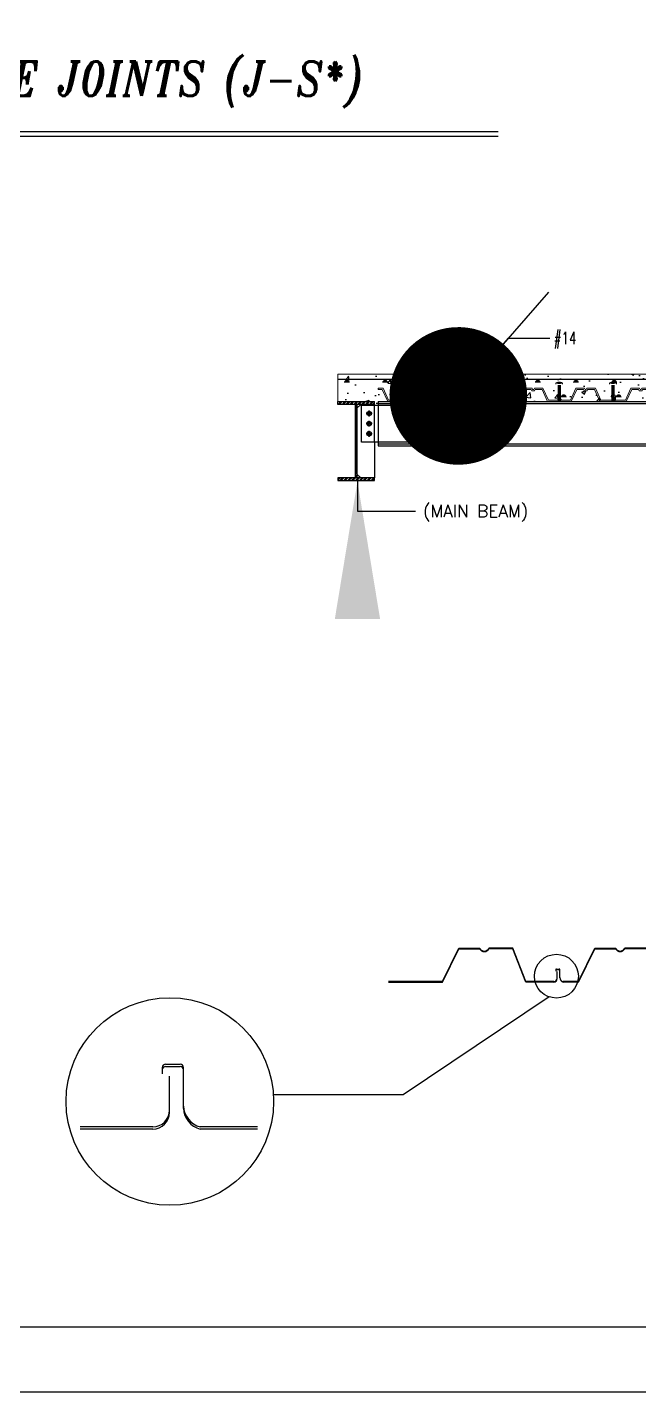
# Model space of a CAD drawing. Header units: inches. Extents: x 460503 to 460688, y 47570 to 48852.
# Drawn here: x 460531.02 to 460544.34, y 47651.02 to 47680.76 of the extents above; entities that cross this region are included whole.
import ezdxf
from ezdxf.enums import TextEntityAlignment as Align

# ---------------------------------------------------------------- set-up
doc = ezdxf.new("R2010")
doc.units = ezdxf.units.IN
doc.header["$MEASUREMENT"] = 0
doc.linetypes.add('HIDDEN', pattern=[0.375, 0.25, -0.125])
for name, color, linetype in [('1', 1, 'Continuous'), ('4', 4, 'Continuous'), ('4C', 4, 'Continuous'), ('5', 7, 'Continuous'), ('7', 7, 'Continuous'), ('8', 1, 'HIDDEN'), ('9', 9, 'Continuous'), ('DIM', 8, 'Continuous'), ('g', 3, 'Continuous'), ('lateral brace', 5, 'Continuous'), ('Layer4', 118, 'Continuous')]:
    doc.layers.add(name, color=color, linetype=linetype)
for name, color, linetype, lineweight in [('17', 60, 'Continuous', 18), ('19', 132, 'Continuous', 25), ('23', 252, 'Continuous', 18), ('27', 122, 'Continuous', 25), ('29', 151, 'Continuous', 25), ('30', 86, 'Continuous', 18), ('31', 253, 'Continuous', 13)]:
    doc.layers.add(name, color=color, linetype=linetype, lineweight=lineweight)
doc.styles.add('ITALICT', font='italict')
doc.styles.add('ROMANS', font='ROMANS', dxfattribs={"width": 0.8})
doc.styles.add('ROMANST', font='romanst.shx')
doc.dimstyles.new('LEADER', dxfattribs={"dimtxt": 2, "dimasz": 1, "dimexe": 2, "dimexo": 2, "dimgap": 1, "dimtad": 1, "dimdec": 0, "dimzin": 0, "dimdsep": 46, "dimtxsty": 'ROMANS', "dimblk": 'DOT', "dimcen": 0.09, "dimclrd": 86, "dimclre": 86, "dimclrt": 60, "dimadec": 0, "dimazin": 0, "dimtfac": 1, "dimtdec": 0, "dimtofl": 0, "dimtmove": 0, "dimatfit": 3, "dimldrblk": 'DOT', "dimfxl": 7, "dimfxlon": 1, "dimtolj": 1, "dimtzin": 0, "dimarcsym": 0})
doc.dimstyles.new('LEADER ARROW', dxfattribs={"dimtxt": 2, "dimasz": 3, "dimexe": 2, "dimexo": 2, "dimgap": 1, "dimtad": 1, "dimdec": 0, "dimzin": 0, "dimdsep": 46, "dimtxsty": 'ROMANS', "dimcen": 0.09, "dimclrd": 86, "dimclre": 86, "dimclrt": 60, "dimadec": 0, "dimazin": 0, "dimtfac": 1, "dimtdec": 0, "dimtofl": 0, "dimtmove": 0, "dimatfit": 3, "dimfxl": 7, "dimfxlon": 1, "dimtolj": 1, "dimtzin": 0, "dimarcsym": 0})

# ---------------------------------------------------------------- blocks, each defined once
blk = doc.blocks.new('DEK')
at = {"layer": '17'}
for p, q in [((-5.896, 0), (-5.896, 0.02)), ((-5.896, 0), (-5.848, 0)), ((-5.848, 0.02), (-5.848, 0)), ((-5.838, 0.078), (-5.807, 0.078)), ((-5.838, 0.031), (-5.807, 0.031)), ((-5.792, 0.078), (-5.807, 0.078)), ((-5.792, 0.031), (-5.807, 0.031)), ((-5.781, -0.103), (-5.781, 0.02)), ((-5.734, -0.103), (-5.734, 0.02)), ((-5.182, 0.316), (-5.378, -0.122)), ((-5.151, 0.269), (-5.347, -0.169)), ((-4.868, 0.316), (-5.182, 0.316)), ((-4.899, 0.269), (-5.151, 0.269)), ((-4.879, 0.224), (-4.899, 0.269)), ((-4.879, 0.224), (-4.775, 0.224)), ((-4.848, 0.271), (-4.868, 0.316)), ((-4.806, 0.271), (-4.848, 0.271)), ((-4.786, 0.316), (-4.806, 0.271)), ((-4.472, 0.316), (-4.786, 0.316)), ((-4.755, 0.269), (-4.775, 0.224)), ((-4.502, 0.269), (-4.755, 0.269)), ((-4.306, -0.169), (-4.502, 0.269)), ((-4.276, -0.122), (-4.472, 0.316)), ((-3.473, -0.122), (-3.277, 0.316)), ((-3.443, -0.169), (-3.247, 0.269)), ((-3.277, 0.316), (-2.963, 0.316)), ((-3.247, 0.269), (-2.994, 0.269)), ((-2.994, 0.269), (-2.974, 0.224)), ((-2.87, 0.224), (-2.974, 0.224)), ((-2.963, 0.316), (-2.943, 0.271)), ((-2.943, 0.271), (-2.901, 0.271)), ((-2.901, 0.271), (-2.881, 0.316)), ((-2.567, 0.316), (-2.881, 0.316)), ((-2.87, 0.224), (-2.85, 0.269)), ((-2.598, 0.269), (-2.85, 0.269)), ((-2.402, -0.169), (-2.598, 0.269)), ((-2.371, -0.122), (-2.567, 0.316)), ((-1.569, -0.122), (-1.373, 0.316)), ((-1.538, -0.169), (-1.342, 0.269)), ((-1.373, 0.316), (-1.059, 0.316)), ((-1.342, 0.269), (-1.09, 0.269)), ((-1.09, 0.269), (-1.07, 0.224)), ((-0.966, 0.224), (-1.07, 0.224)), ((-1.059, 0.316), (-1.039, 0.271)), ((-1.039, 0.271), (-0.997, 0.271)), ((-0.977, 0.316), (-0.997, 0.271)), ((-0.663, 0.316), (-0.977, 0.316)), ((-0.946, 0.269), (-0.966, 0.224)), ((-0.693, 0.269), (-0.946, 0.269)), ((-0.497, -0.169), (-0.693, 0.269)), ((-0.467, -0.122), (-0.663, 0.316)), ((-0.024, 0), (0.024, 0)), ((-5.378, -0.122), (-5.728, -0.122)), ((-5.347, -0.169), (-5.728, -0.169)), ((-3.915, -0.169), (-4.306, -0.169)), ((-3.946, -0.122), (-4.276, -0.122)), ((-3.927, -0.077), (-3.946, -0.122)), ((-3.927, -0.077), (-3.822, -0.077)), ((-3.896, -0.124), (-3.915, -0.169)), ((-3.896, -0.124), (-3.853, -0.124)), ((-3.853, -0.124), (-3.834, -0.169)), ((-3.834, -0.169), (-3.443, -0.169)), ((-3.822, -0.077), (-3.803, -0.122)), ((-3.803, -0.122), (-3.473, -0.122)), ((-2.011, -0.169), (-2.402, -0.169)), ((-2.042, -0.122), (-2.371, -0.122)), ((-2.022, -0.077), (-2.042, -0.122)), ((-2.022, -0.077), (-1.918, -0.077)), ((-1.991, -0.124), (-2.011, -0.169)), ((-1.991, -0.124), (-1.949, -0.124)), ((-1.949, -0.124), (-1.929, -0.169)), ((-1.929, -0.169), (-1.538, -0.169)), ((-1.918, -0.077), (-1.898, -0.122)), ((-1.898, -0.122), (-1.569, -0.122)), ((-0.137, -0.169), (-0.497, -0.169)), ((-0.137, -0.122), (-0.467, -0.122))]:
    blk.add_line(p, q, dxfattribs=at)
for points in [[(-0.137, -0.122), (-0.03, -0.122, 0.414214), (-0.024, -0.116), (-0.024, 0)], [(-0.137, -0.169), (-0.03, -0.169, 0.414214), (0.024, -0.116), (0.024, 0)]]:
    blk.add_lwpolyline(points, format="xyb", dxfattribs=at)
for centre, radius, start, end in [((-5.838, 0.02), 0.058, 90, 180), ((-5.838, 0.02), 0.0107, 90, 180), ((-5.792, 0.02), 0.058, 0, 90), ((-5.792, 0.02), 0.0107, 0, 90), ((-5.708, -0.099), 0.073, 182.9927, 254.4038), ((-5.726, -0.111), 0.0114, 135.3658, 258.9936)]:
    blk.add_arc(centre, radius, start, end, dxfattribs=at)
blk = doc.blocks.new('_Dot')
at = {"layer": 'DIM', "color": 0, "lineweight": -2}
blk.add_line((-0.5, 0), (-1, 0), dxfattribs=at)
at = {"layer": 'DIM', "color": 0, "const_width": 0.5}
blk.add_lwpolyline([(-0.25, 0, 1), (0.25, 0, 1)], format="xyb", close=True, dxfattribs=at)

msp = doc.modelspace()

# ---------------------------------------------------------------- hatches: boundary and pattern name
at = {"layer": '23'}
h = msp.add_hatch(color=5, dxfattribs=at)
h.set_gradient(color1=(0, 0, 255), color2=(112, 112, 255), one_color=1, tint=0.72)
edge = h.paths.add_edge_path()
edge.add_ellipse((460539.12673682, 47673.00871424), major_axis=(0.07459719, 0), ratio=0.3292704758, start_angle=180, end_angle=360)
edge.add_ellipse((460539.12673682, 47673.00871424), major_axis=(0.07459719, 0), ratio=0.3292704758, start_angle=0, end_angle=180)
h = msp.add_hatch(color=5, dxfattribs=at)
h.set_gradient(color1=(0, 0, 255), color2=(204, 204, 255), one_color=1, tint=0.9)
edge = h.paths.add_edge_path()
edge.add_ellipse((460539.12673682, 47672.98120399), major_axis=(0.07459719, 0), ratio=0.3292704758, start_angle=240.792311933, end_angle=300.798689274, ccw=False)
edge.add_line((460539.09033512, 47672.95976432), (460539.09033512, 47672.61098858))
edge.add_ellipse((460539.12763372, 47672.61051197), major_axis=(0.0372986, 0), ratio=0.3292704758, start_angle=0, end_angle=180, ccw=False)
edge.add_line((460539.16493232, 47672.61098858), (460539.16493232, 47672.96010537))
edge = h.paths.add_edge_path()
edge.add_ellipse((460539.12763372, 47672.61051197), major_axis=(0.0372986, 0), ratio=0.3292704758, start_angle=0, end_angle=180)
edge.add_ellipse((460539.12763372, 47672.61051197), major_axis=(0.0372986, 0), ratio=0.3292704758, start_angle=180, end_angle=360)
h = msp.add_hatch(color=5, dxfattribs=at)
h.set_gradient(color1=(0, 0, 255), color2=(112, 112, 255), one_color=1, tint=0.72)
edge = h.paths.add_edge_path()
edge.add_ellipse((460540.27904926, 47673.00871424), major_axis=(-0.07459719, 0), ratio=0.3292704758, start_angle=0, end_angle=180, ccw=False)
edge.add_ellipse((460540.27904926, 47673.00871424), major_axis=(-0.07459719, 0), ratio=0.3292704758, start_angle=180, end_angle=360, ccw=False)
h = msp.add_hatch(color=5, dxfattribs=at)
h.set_gradient(color1=(0, 0, 255), color2=(204, 204, 255), one_color=1, tint=0.9)
edge = h.paths.add_edge_path()
edge.add_ellipse((460540.27904926, 47672.98120399), major_axis=(-0.07459719, 0), ratio=0.3292704758, start_angle=59.201310726, end_angle=119.207688067)
edge.add_line((460540.31545096, 47672.95976432), (460540.31545096, 47672.61098858))
edge.add_ellipse((460540.27815236, 47672.61051197), major_axis=(-0.0372986, 0), ratio=0.3292704758, start_angle=180, end_angle=360)
edge.add_line((460540.24085376, 47672.61098858), (460540.24085376, 47672.96010537))
edge = h.paths.add_edge_path()
edge.add_ellipse((460540.27815236, 47672.61051197), major_axis=(-0.0372986, 0), ratio=0.3292704758, start_angle=180, end_angle=360, ccw=False)
edge.add_ellipse((460540.27815236, 47672.61051197), major_axis=(-0.0372986, 0), ratio=0.3292704758, start_angle=0, end_angle=180, ccw=False)
h = msp.add_hatch(color=5, dxfattribs=at)
h.set_gradient(color1=(0, 0, 255), color2=(112, 112, 255), one_color=1, tint=0.72)
edge = h.paths.add_edge_path()
edge.add_ellipse((460541.46690059, 47673.00871424), major_axis=(0.07459719, 0), ratio=0.3292704758, start_angle=180, end_angle=360)
edge.add_ellipse((460541.46690059, 47673.00871424), major_axis=(0.07459719, 0), ratio=0.3292704758, start_angle=0, end_angle=180)
h = msp.add_hatch(color=5, dxfattribs=at)
h.set_gradient(color1=(0, 0, 255), color2=(204, 204, 255), one_color=1, tint=0.9)
edge = h.paths.add_edge_path()
edge.add_ellipse((460541.46690059, 47672.98120399), major_axis=(0.07459719, 0), ratio=0.3292704758, start_angle=240.792311933, end_angle=300.798689274, ccw=False)
edge.add_line((460541.43049889, 47672.95976432), (460541.43049889, 47672.61098858))
edge.add_ellipse((460541.46779749, 47672.61051197), major_axis=(0.0372986, 0), ratio=0.3292704758, start_angle=0, end_angle=180, ccw=False)
edge.add_line((460541.50509608, 47672.61098858), (460541.50509608, 47672.96010537))
edge = h.paths.add_edge_path()
edge.add_ellipse((460541.46779749, 47672.61051197), major_axis=(0.0372986, 0), ratio=0.3292704758, start_angle=0, end_angle=180)
edge.add_ellipse((460541.46779749, 47672.61051197), major_axis=(0.0372986, 0), ratio=0.3292704758, start_angle=180, end_angle=360)
h = msp.add_hatch(color=5, dxfattribs=at)
h.set_gradient(color1=(0, 0, 255), color2=(112, 112, 255), one_color=1, tint=0.72)
edge = h.paths.add_edge_path()
edge.add_ellipse((460542.60961028, 47673.00871424), major_axis=(0.07459719, 0), ratio=0.3292704758, start_angle=180, end_angle=360)
edge.add_ellipse((460542.60961028, 47673.00871424), major_axis=(0.07459719, 0), ratio=0.3292704758, start_angle=0, end_angle=180)
h = msp.add_hatch(color=5, dxfattribs=at)
h.set_gradient(color1=(0, 0, 255), color2=(204, 204, 255), one_color=1, tint=0.9)
edge = h.paths.add_edge_path()
edge.add_ellipse((460542.60961028, 47672.98120399), major_axis=(0.07459719, 0), ratio=0.3292704758, start_angle=240.792311933, end_angle=300.798689274, ccw=False)
edge.add_line((460542.57320858, 47672.95976432), (460542.57320858, 47672.61098858))
edge.add_ellipse((460542.61050717, 47672.61051197), major_axis=(0.0372986, 0), ratio=0.3292704758, start_angle=0, end_angle=180, ccw=False)
edge.add_line((460542.64780577, 47672.61098858), (460542.64780577, 47672.96010537))
edge = h.paths.add_edge_path()
edge.add_ellipse((460542.61050717, 47672.61051197), major_axis=(0.0372986, 0), ratio=0.3292704758, start_angle=0, end_angle=180)
edge.add_ellipse((460542.61050717, 47672.61051197), major_axis=(0.0372986, 0), ratio=0.3292704758, start_angle=180, end_angle=360)
h = msp.add_hatch(color=5, dxfattribs=at)
h.set_gradient(color1=(0, 0, 255), color2=(112, 112, 255), one_color=1, tint=0.72)
edge = h.paths.add_edge_path()
edge.add_ellipse((460543.78109306, 47673.00871424), major_axis=(0.07459719, 0), ratio=0.3292704758, start_angle=180, end_angle=360)
edge.add_ellipse((460543.78109306, 47673.00871424), major_axis=(0.07459719, 0), ratio=0.3292704758, start_angle=0, end_angle=180)
h = msp.add_hatch(color=5, dxfattribs=at)
h.set_gradient(color1=(0, 0, 255), color2=(204, 204, 255), one_color=1, tint=0.9)
edge = h.paths.add_edge_path()
edge.add_ellipse((460543.78109306, 47672.98120399), major_axis=(0.07459719, 0), ratio=0.3292704758, start_angle=240.792311933, end_angle=300.798689274, ccw=False)
edge.add_line((460543.74469136, 47672.95976432), (460543.74469136, 47672.61098858))
edge.add_ellipse((460543.78198996, 47672.61051197), major_axis=(0.0372986, 0), ratio=0.3292704758, start_angle=0, end_angle=180, ccw=False)
edge.add_line((460543.81928855, 47672.61098858), (460543.81928855, 47672.96010537))
edge = h.paths.add_edge_path()
edge.add_ellipse((460543.78198996, 47672.61051197), major_axis=(0.0372986, 0), ratio=0.3292704758, start_angle=0, end_angle=180)
edge.add_ellipse((460543.78198996, 47672.61051197), major_axis=(0.0372986, 0), ratio=0.3292704758, start_angle=180, end_angle=360)
at = {"layer": '8'}
h = msp.add_hatch(dxfattribs=at)
h.set_pattern_fill('AR-CONC', color=256, scale=0.005, style=0)
h.set_pattern_definition([(50, (459777.932, 47775.29075), (0.91092334, -0.0796954), [0.09525, -1.04775]), (355, (459777.932, 47775.29075), (-0.1762171, 0.9552842), [0.0762, -0.8382029]), (100.45144, (459778.0079, 47775.2841), (0.7347062, 0.8755888), [0.08095, -0.8904512]), (46.1842, (459777.932, 47775.5448), (1.3553952, -0.2102116), [0.142875, -1.571625]), (96.63556, (459778.045, 47775.5272), (1.1870207, 1.2371306), [0.121425, -1.335678]), (351.18415, (459777.932, 47775.5448), (1.1870207, 1.2371306), [0.1142998, -1.2572987]), (21, (459778.059, 47775.48125), (0.75807196, -0.511326), [0.09525, -1.04775]), (326, (459778.059, 47775.48125), (0.3090101, 0.9209398), [0.0762, -0.8382]), (71.45144, (459778.1222, 47775.4386), (1.0670821, 0.4096138), [0.08095, -0.8904497]), (37.5, (459777.93203, 47775.29075), (0.01544302, 0.4227752), [0, -0.82804, 0, -0.8509, 0, -0.841375]), (7.5, (459777.93203, 47775.29075), (0.3340983, 0.50090287), [0, -0.48514, 0, -0.80899, 0, -0.320675]), (327.5, (459777.64882, 47775.29075), (0.67795298, -0.02864372), [0, -0.3175, 0, -0.9906, 0, -1.31445]), (317.5, (459777.5218, 47775.29075), (0.7406459, 0.12713246), [0, -0.41275, 0, -0.65786, 0, -0.93345])])
h.paths.add_polyline_path([(460551.56856013, 47673.19924433), (460537.78785613, 47673.19924433), (460537.78785613, 47672.59924433), (460538.58785613, 47672.59924433), (460538.58785613, 47672.51924433), (460538.66785613, 47672.51924433), (460538.66785613, 47672.59924433), (460538.87246324, 47672.59924433), (460538.75485085, 47672.86204123), (460538.66785613, 47672.86204123), (460538.66785613, 47672.8904517), (460538.77326192, 47672.8904517), (460538.8908743, 47672.62765481), (460539.08844329, 47672.62765481), (460539.1002608, 47672.6546426), (460539.16281356, 47672.6546426), (460539.17463108, 47672.62765481), (460539.37220209, 47672.62765481), (460539.48981448, 47672.8904517), (460539.67837309, 47672.8904517), (460539.6901906, 47672.86346391), (460539.71559548, 47672.86346391), (460539.72741299, 47672.8904517), (460539.9159716, 47672.8904517), (460540.03358399, 47672.62765481), (460540.23115297, 47672.62765481), (460540.29578018, 47672.62765481, 0.4142135624), (460540.29933148, 47672.63120612), (460540.29933148, 47672.70069388), (460540.32774196, 47672.70069388), (460540.32774196, 47672.63120612, -0.4142135624), (460540.29578018, 47672.59924433), (460550.83187398, 47672.59924433, -0.4802119149), (460550.77636232, 47672.63914165), (460550.77636232, 47672.71289099, 0.4627112138), (460550.74873231, 47672.71289099, 2.4142135624), (460550.74233996, 47672.70649863), (460550.7359476, 47672.70543245), (460550.7359476, 47672.70069388), (460550.70753712, 47672.70069388), (460550.70753712, 47672.71289099, -0.4142135624), (460550.74233996, 47672.74769382), (460550.76094069, 47672.74769382), (460550.76996996, 47672.74769382, -0.4142135624), (460550.80477279, 47672.71289099), (460550.80477279, 47672.62765481), (460551.01827653, 47672.62765481), (460551.13588891, 47672.8904517), (460551.32444753, 47672.8904517), (460551.33626504, 47672.86346391), (460551.36166991, 47672.86346391), (460551.37348743, 47672.8904517), (460551.56856013, 47672.8904517)])
h.paths.add_polyline_path([(460545.73900882, 47672.8904517), (460545.85662121, 47672.62765481), (460546.05419019, 47672.62765481), (460546.0660077, 47672.6546426), (460546.12856047, 47672.6546426), (460546.14037798, 47672.62765481), (460546.337949, 47672.62765481), (460546.45556138, 47672.8904517), (460546.64412, 47672.8904517), (460546.65593751, 47672.86346391), (460546.68134238, 47672.86346391), (460546.6931599, 47672.8904517), (460546.88171851, 47672.8904517), (460546.99933089, 47672.62765481), (460547.19689988, 47672.62765481), (460547.26152708, 47672.62765481, 0.4142135624), (460547.26507839, 47672.63120612), (460547.26507839, 47672.70069388), (460547.22466367, 47672.70069388), (460547.22466367, 47672.71289099, -0.4142135624), (460547.2594665, 47672.74769382), (460547.27806724, 47672.74769382), (460547.28709651, 47672.74769382, -0.4142135624), (460547.32189934, 47672.71289099), (460547.32189934, 47672.62765481), (460547.53540308, 47672.62765481), (460547.65301546, 47672.8904517), (460547.84157407, 47672.8904517), (460547.85339159, 47672.86346391), (460547.87879646, 47672.86346391), (460547.89061397, 47672.8904517), (460548.07917259, 47672.8904517), (460548.19678497, 47672.62765481), (460548.39435396, 47672.62765481), (460548.40617147, 47672.6546426), (460548.46872423, 47672.6546426), (460548.48054175, 47672.62765481), (460548.67811276, 47672.62765481), (460548.79572515, 47672.8904517), (460548.98428376, 47672.8904517), (460548.99610128, 47672.86346391), (460549.02150615, 47672.86346391), (460549.03332366, 47672.8904517), (460549.22188227, 47672.8904517), (460549.33949466, 47672.62765481), (460549.53706364, 47672.62765481), (460549.54888116, 47672.6546426), (460549.61143392, 47672.6546426), (460549.62325143, 47672.62765481), (460549.82082245, 47672.62765481), (460549.93843484, 47672.8904517), (460550.12699345, 47672.8904517), (460550.13881096, 47672.86346391), (460550.16421583, 47672.86346391), (460550.17603335, 47672.8904517), (460550.36459196, 47672.8904517), (460550.48220434, 47672.62765481), (460550.67977333, 47672.62765481), (460550.74795184, 47672.62765481), (460550.74795184, 47672.63120612, -0.4142135624), (460550.74440053, 47672.62765481), (460550.67977333, 47672.62765481), (460550.48220434, 47672.62765481), (460550.36459196, 47672.8904517), (460550.17603335, 47672.8904517), (460550.16421583, 47672.86346391), (460550.13881096, 47672.86346391), (460550.12699345, 47672.8904517), (460549.93843484, 47672.8904517), (460549.82082245, 47672.62765481), (460549.62325143, 47672.62765481), (460549.61143392, 47672.6546426), (460549.54888116, 47672.6546426), (460549.53706364, 47672.62765481), (460549.33949466, 47672.62765481), (460549.22188227, 47672.8904517), (460549.03332366, 47672.8904517), (460549.02150615, 47672.86346391), (460548.99610128, 47672.86346391), (460548.98428376, 47672.8904517), (460548.79572515, 47672.8904517), (460548.67811276, 47672.62765481), (460548.48054175, 47672.62765481), (460548.46872423, 47672.6546426), (460548.40617147, 47672.6546426), (460548.39435396, 47672.62765481), (460548.19678497, 47672.62765481), (460548.07917259, 47672.8904517), (460547.89061397, 47672.8904517), (460547.87879646, 47672.86346391), (460547.85339159, 47672.86346391), (460547.84157407, 47672.8904517), (460547.65301546, 47672.8904517), (460547.53540308, 47672.62765481), (460547.32189934, 47672.62765481), (460547.32189934, 47672.71289099, 0.4142135624), (460547.28709651, 47672.74769382), (460547.2594665, 47672.74769382, 0.5234300071), (460547.22687099, 47672.70069388), (460547.25307415, 47672.70069388), (460547.25307415, 47672.71928335), (460547.27806724, 47672.71928335), (460547.29348887, 47672.71928335), (460547.29348887, 47672.70069388), (460547.26507839, 47672.70069388), (460547.26507839, 47672.62765481), (460547.19689988, 47672.62765481), (460546.99933089, 47672.62765481), (460546.88171851, 47672.8904517), (460546.6931599, 47672.8904517), (460546.68134238, 47672.86346391), (460546.65593751, 47672.86346391), (460546.64412, 47672.8904517), (460546.45556138, 47672.8904517), (460546.337949, 47672.62765481), (460546.14037798, 47672.62765481), (460546.12856047, 47672.6546426), (460546.0660077, 47672.6546426), (460546.05419019, 47672.62765481), (460545.85662121, 47672.62765481), (460545.73900882, 47672.8904517), (460545.55045021, 47672.8904517), (460545.53863269, 47672.86346391), (460545.51322782, 47672.86346391), (460545.50141031, 47672.8904517), (460545.3128517, 47672.8904517), (460545.19523931, 47672.62765481), (460544.9976683, 47672.62765481), (460544.98585078, 47672.6546426), (460544.92329802, 47672.6546426), (460544.9114805, 47672.62765481), (460544.71391152, 47672.62765481), (460544.59629913, 47672.8904517), (460544.40774052, 47672.8904517), (460544.39592301, 47672.86346391), (460544.37051814, 47672.86346391), (460544.35870062, 47672.8904517), (460544.17014201, 47672.8904517), (460544.05252962, 47672.62765481), (460543.83902589, 47672.62765481), (460543.83902589, 47672.71289099, 0.4142135624), (460543.80422306, 47672.74769382), (460543.77659305, 47672.74769382, 0.5234300071), (460543.74399753, 47672.70069388), (460543.77020069, 47672.70069388), (460543.77020069, 47672.71928335), (460543.79519378, 47672.71928335), (460543.81061541, 47672.71928335), (460543.81061541, 47672.70069388), (460543.78220494, 47672.70069388), (460543.78220494, 47672.62765481), (460543.71402642, 47672.62765481), (460543.51645744, 47672.62765481), (460543.39884505, 47672.8904517), (460543.21028644, 47672.8904517), (460543.19846893, 47672.86346391), (460543.17306406, 47672.86346391), (460543.16124654, 47672.8904517), (460542.97268793, 47672.8904517), (460542.85507555, 47672.62765481), (460542.65750453, 47672.62765481), (460542.64568702, 47672.6546426), (460542.58313425, 47672.6546426), (460542.57131674, 47672.62765481), (460542.37374775, 47672.62765481), (460542.25613537, 47672.8904517), (460542.06757676, 47672.8904517), (460542.05575924, 47672.86346391), (460542.03035437, 47672.86346391), (460542.01853686, 47672.8904517), (460541.82997824, 47672.8904517), (460541.71236586, 47672.62765481), (460541.51479484, 47672.62765481), (460541.50297733, 47672.6546426), (460541.44042457, 47672.6546426), (460541.42860705, 47672.62765481), (460541.23103807, 47672.62765481), (460541.11342568, 47672.8904517), (460540.92486707, 47672.8904517), (460540.91304955, 47672.86346391), (460540.88764468, 47672.86346391), (460540.87582717, 47672.8904517), (460540.68726856, 47672.8904517), (460540.56965617, 47672.62765481), (460540.35615243, 47672.62765481), (460540.35615243, 47672.71289099, 0.4142135624), (460540.3213496, 47672.74769382), (460540.2937196, 47672.74769382, 0.5234300071), (460540.26112408, 47672.70069388), (460540.28732724, 47672.70069388), (460540.28732724, 47672.71928335), (460540.2937196, 47672.71928335, 1), (460540.2937196, 47672.70649863), (460540.28732724, 47672.70543245), (460540.28732724, 47672.70069388), (460540.25891676, 47672.70069388), (460540.25891676, 47672.71289099, -0.4142135624), (460540.2937196, 47672.74769382), (460540.31232033, 47672.74769382), (460540.3213496, 47672.74769382, -0.4142135624), (460540.35615243, 47672.71289099), (460540.35615243, 47672.62765481), (460540.56965617, 47672.62765481), (460540.68726856, 47672.8904517), (460540.87582717, 47672.8904517), (460540.88764468, 47672.86346391), (460540.91304955, 47672.86346391), (460540.92486707, 47672.8904517), (460541.11342568, 47672.8904517), (460541.23103807, 47672.62765481), (460541.42860705, 47672.62765481), (460541.44042457, 47672.6546426), (460541.50297733, 47672.6546426), (460541.51479484, 47672.62765481), (460541.71236586, 47672.62765481), (460541.82997824, 47672.8904517), (460542.01853686, 47672.8904517), (460542.03035437, 47672.86346391), (460542.05575924, 47672.86346391), (460542.06757676, 47672.8904517), (460542.25613537, 47672.8904517), (460542.37374775, 47672.62765481), (460542.57131674, 47672.62765481), (460542.58313425, 47672.6546426), (460542.64568702, 47672.6546426), (460542.65750453, 47672.62765481), (460542.85507555, 47672.62765481), (460542.97268793, 47672.8904517), (460543.16124654, 47672.8904517), (460543.17306406, 47672.86346391), (460543.19846893, 47672.86346391), (460543.21028644, 47672.8904517), (460543.39884505, 47672.8904517), (460543.51645744, 47672.62765481), (460543.71402642, 47672.62765481), (460543.77865363, 47672.62765481, 0.4142135624), (460543.78220494, 47672.63120612), (460543.78220494, 47672.70069388), (460543.74179022, 47672.70069388), (460543.74179022, 47672.71289099, -0.4142135624), (460543.77659305, 47672.74769382), (460543.79519378, 47672.74769382), (460543.80422306, 47672.74769382, -0.4142135624), (460543.83902589, 47672.71289099), (460543.83902589, 47672.62765481), (460544.05252962, 47672.62765481), (460544.17014201, 47672.8904517), (460544.35870062, 47672.8904517), (460544.37051814, 47672.86346391), (460544.39592301, 47672.86346391), (460544.40774052, 47672.8904517), (460544.59629913, 47672.8904517), (460544.71391152, 47672.62765481), (460544.9114805, 47672.62765481), (460544.92329802, 47672.6546426), (460544.98585078, 47672.6546426), (460544.9976683, 47672.62765481), (460545.19523931, 47672.62765481), (460545.3128517, 47672.8904517), (460545.50141031, 47672.8904517), (460545.51322782, 47672.86346391), (460545.53863269, 47672.86346391), (460545.55045021, 47672.8904517)], flags=16)
at = {"layer": '8', "linetype": 'Continuous', "ltscale": 0.8}
h = msp.add_hatch(dxfattribs=at)
h.set_pattern_fill('ANSI32', color=256, scale=0.16, style=0)
h.set_pattern_definition([(45, (458672.65267, 47890.195304), (-0.0424264069, 0.0424264069), []), (45, (458672.68095, 47890.195304), (-0.0424264069, 0.0424264069), [])])
h.paths.add_polyline_path([(460538.58785613, 47672.59924433), (460537.78785613, 47672.59924433), (460537.78785613, 47672.53924433), (460538.58785613, 47672.53924433)])
h.paths.add_polyline_path([(460538.20385613, 47672.53924433), (460538.17185613, 47672.53924433), (460538.17185613, 47670.93924433), (460538.20385613, 47670.93924433)])
h.paths.add_polyline_path([(460538.58785613, 47670.93924433), (460537.78785613, 47670.93924433), (460537.78785613, 47670.87924433), (460538.58785613, 47670.87924433)])

# ---------------------------------------------------------------- linework, layer by layer
at = {"color": 6}
msp.add_line((460523.54995708, 47678.48628183), (460541.27636801, 47678.48628183), dxfattribs=at)
at = {"color": 2}
for p, q in [((460523.54995708, 47678.38628183), (460541.27636801, 47678.38628183)), ((460540.06907027, 47659.960881), (460540.42204925, 47660.68768777)), ((460540.06907027, 47659.95106338), (460540.42204925, 47660.67787015)), ((460540.42204925, 47660.68768777), (460540.87948807, 47660.68768777)), ((460540.42204925, 47660.67787015), (460540.87948807, 47660.67787015)), ((460541.60016373, 47660.68768777), (460541.07553153, 47660.68768777)), ((460541.60016373, 47660.67787015), (460541.07553153, 47660.67787015)), ((460541.88594933, 47659.960881), (460541.60016373, 47660.68768777)), ((460541.88594933, 47659.95106338), (460541.60016373, 47660.67787015)), ((460543.03070943, 47659.960881), (460543.38368841, 47660.68768777)), ((460543.03070943, 47659.95106338), (460543.38368841, 47660.67787015)), ((460543.38368841, 47660.68768777), (460543.84112723, 47660.68768777)), ((460543.38368841, 47660.67787015), (460543.84112723, 47660.67787015)), ((460544.56180289, 47660.68768777), (460544.03717069, 47660.68768777)), ((460544.56180289, 47660.67787015), (460544.03717069, 47660.67787015)), ((460542.53286404, 47660.21926021), (460542.53286404, 47660.19151684)), ((460542.54740401, 47660.23380018), (460542.61025084, 47660.23380018)), ((460542.54740401, 47660.22398255), (460542.61025084, 47660.22398255)), ((460542.56415782, 47660.02376321), (460542.56415782, 47660.18181912)), ((460542.6247908, 47660.04169336), (460542.6247908, 47660.21926021)), ((460540.06907027, 47659.960881), (460538.8909558, 47659.960881)), ((460538.8909558, 47659.95106338), (460540.06907027, 47659.95106338)), ((460542.49145798, 47659.960881), (460541.88594933, 47659.960881)), ((460542.49145798, 47659.95106338), (460541.88594933, 47659.95106338)), ((460543.03070943, 47659.960881), (460542.69749064, 47659.96076109)), ((460543.03070943, 47659.95106338), (460542.69749064, 47659.95094347)), ((460533.96200505, 47658.08793546), (460533.96200505, 47657.94907817)), ((460534.03477849, 47658.1607089), (460534.34933079, 47658.1607089)), ((460534.03477849, 47658.11157109), (460534.34933079, 47658.11157109)), ((460534.42210423, 47657.19920236), (460534.42210423, 47658.08793546)), ((460534.11863235, 47657.10946081), (460534.11863235, 47657.90054048)), ((460533.75476516, 47656.79473142), (460532.17469304, 47656.79473142)), ((460536.03385759, 47656.79458033), (460534.78597141, 47656.79413131)), ((460533.75476516, 47656.74559362), (460532.17469304, 47656.74559362)), ((460536.03385759, 47656.74544253), (460534.78597141, 47656.74499351))]:
    msp.add_line(p, q, dxfattribs=at)
at = {"color": 5}
for p, q in [((460542.39326221, 47659.62745764), (460539.21041753, 47657.49511736)), ((460539.21041753, 47657.49511736), (460536.38338804, 47657.49511736))]:
    msp.add_line(p, q, dxfattribs=at)
for centre, radius in [((460542.54922083, 47660.07916506), 0.47787308), ((460534.12683378, 47657.34920201), 2.261267)]:
    msp.add_circle(centre, radius, dxfattribs=at)
at = {"color": 2}
for centre, radius, start, end in [((460540.9775098, 47660.73459242), 0.10866603, 205.571713562, 334.428286438), ((460540.9775098, 47660.7247748), 0.10866603, 205.571713562, 334.428286438), ((460543.93914896, 47660.73459242), 0.10866603, 205.571713562, 334.428286438), ((460543.93914896, 47660.7247748), 0.10866603, 205.571713562, 334.428286438), ((460542.49145798, 47660.03358083), 0.07269983, 270, 0), ((460542.49145798, 47660.02376321), 0.07269983, 270, 0), ((460542.54740401, 47660.21926021), 0.01453997, 90, 180), ((460542.54740401, 47660.20944259), 0.01453997, 90, 180), ((460542.61025084, 47660.21926021), 0.01453997, 0, 90), ((460542.61025084, 47660.20944259), 0.01453997, 0, 90), ((460542.72427375, 47660.05671198), 0.09961881, 182.99271215, 254.403796974), ((460542.72427375, 47660.04689436), 0.09961881, 182.99271215, 254.403796974), ((460534.03477849, 47658.08793546), 0.07277344, 90, 180), ((460534.03477849, 47658.03879766), 0.07277344, 90, 180), ((460534.34933079, 47658.08793546), 0.07277344, 0, 90), ((460534.34933079, 47658.03879766), 0.07277344, 0, 90), ((460533.75476516, 47657.15859861), 0.36386719, 270, 0), ((460533.75476516, 47657.10946081), 0.36386719, 270, 0), ((460534.92002256, 47657.27437145), 0.49859833, 182.99271215, 254.403796974), ((460534.92002256, 47657.22523364), 0.49859833, 182.99271215, 254.403796974)]:
    msp.add_arc(centre, radius, start, end, dxfattribs=at)
at = {"layer": '1'}
msp.add_lwpolyline([(460507.46120186, 47652.43995771), (460588.72955203, 47652.43995771), (460588.72955203, 47709.07295435), (460507.46120186, 47709.07295435)], close=True, dxfattribs=at)
at = {"layer": '23', "linetype": 'Continuous', "ltscale": 0.8}
for q in [(460551.56856013, 47673.19924433), (460537.78785613, 47672.59924433)]:
    msp.add_line((460537.78785613, 47673.19924433), q, dxfattribs=at)
at = {"layer": '23'}
for p, q in [((460539.05213963, 47673.00871424), (460539.05213963, 47672.98088709)), ((460539.20133402, 47672.98088709), (460539.20133402, 47673.00871424)), ((460540.20445206, 47672.98088709), (460540.20445206, 47673.00871424)), ((460540.35364645, 47673.00871424), (460540.35364645, 47672.98088709)), ((460541.39230339, 47673.00871424), (460541.39230339, 47672.98088709)), ((460541.54149778, 47672.98088709), (460541.54149778, 47673.00871424)), ((460542.53501308, 47673.00871424), (460542.53501308, 47672.98088709)), ((460542.68420747, 47672.98088709), (460542.68420747, 47673.00871424)), ((460543.70649586, 47673.00871424), (460543.70649586, 47672.98088709)), ((460543.85569025, 47672.98088709), (460543.85569025, 47673.00871424))]:
    msp.add_line(p, q, dxfattribs=at)
for points in [[(460538.51731067, 47672.36779693), (460538.46785613, 47672.39634952), (460538.41840158, 47672.36779693), (460538.41840158, 47672.31069174), (460538.46785613, 47672.28213914), (460538.51731067, 47672.31069174)], [(460538.51731067, 47672.14779693), (460538.46785613, 47672.17634952), (460538.41840158, 47672.14779693), (460538.41840158, 47672.09069174), (460538.46785613, 47672.06213914), (460538.51731067, 47672.09069174)], [(460538.51731067, 47671.87069174), (460538.46785613, 47671.84213914), (460538.41840158, 47671.87069174), (460538.41840158, 47671.92779693), (460538.46785613, 47671.95634952), (460538.51731067, 47671.92779693)]]:
    msp.add_lwpolyline(points, close=True, dxfattribs=at)
for centre in [(460538.46785613, 47672.33924433), (460538.46785613, 47672.11924433), (460538.46785613, 47671.89924433)]:
    msp.add_circle(centre, 0.04945455, dxfattribs=at)
at = {"layer": '29', "linetype": 'Continuous', "ltscale": 0.8}
msp.add_lwpolyline([(460538.58785613, 47671.71924433), (460538.58785613, 47670.93924433), (460538.28385613, 47670.93924433), (460538.20385613, 47671.01924433), (460538.20385613, 47672.45924433), (460538.28385613, 47672.53924433), (460538.58785613, 47672.53924433)], dxfattribs=at)
msp.add_lwpolyline([(460538.30385613, 47671.71924433), (460538.30385613, 47672.51924433), (460540.70385613, 47672.51924433), (460540.70385613, 47671.71924433)], close=True, dxfattribs=at)
at = {"layer": '29'}
for centre in [(460538.46785613, 47672.33924433), (460538.46785613, 47672.11924433), (460538.46785613, 47671.89924433)]:
    msp.add_circle(centre, 0.032, dxfattribs=at)
at = {"layer": '31'}
for p, q in [((460538.77326192, 47672.8904517), (460538.66785613, 47672.8904517)), ((460538.66785613, 47672.86204123), (460538.66785613, 47672.8904517)), ((460538.75485085, 47672.86204123), (460538.66785613, 47672.86204123)), ((460538.87246324, 47672.59924433), (460538.75485085, 47672.86204123)), ((460538.8908743, 47672.62765481), (460538.77326192, 47672.8904517)), ((460539.37220209, 47672.62765481), (460539.48981448, 47672.8904517)), ((460539.39061315, 47672.59924433), (460539.50822554, 47672.86204123)), ((460539.48981448, 47672.8904517), (460539.67837309, 47672.8904517)), ((460539.50822554, 47672.86204123), (460539.65979873, 47672.86204123)), ((460539.65979873, 47672.86204123), (460539.67161624, 47672.83505343)), ((460539.73416984, 47672.83505343), (460539.67161624, 47672.83505343)), ((460539.67837309, 47672.8904517), (460539.6901906, 47672.86346391)), ((460539.6901906, 47672.86346391), (460539.71559548, 47672.86346391)), ((460539.72741299, 47672.8904517), (460539.71559548, 47672.86346391)), ((460539.9159716, 47672.8904517), (460539.72741299, 47672.8904517)), ((460539.74598735, 47672.86204123), (460539.73416984, 47672.83505343)), ((460539.89756054, 47672.86204123), (460539.74598735, 47672.86204123)), ((460540.01517292, 47672.59924433), (460539.89756054, 47672.86204123)), ((460540.03358399, 47672.62765481), (460539.9159716, 47672.8904517)), ((460539.10701765, 47672.59924433), (460538.87246324, 47672.59924433)), ((460539.08844329, 47672.62765481), (460538.8908743, 47672.62765481)), ((460539.1002608, 47672.6546426), (460539.08844329, 47672.62765481)), ((460539.1002608, 47672.6546426), (460539.16281356, 47672.6546426)), ((460539.11883516, 47672.62623213), (460539.10701765, 47672.59924433)), ((460539.11883516, 47672.62623213), (460539.14424123, 47672.62623213)), ((460539.14424123, 47672.62623213), (460539.15605874, 47672.59924433)), ((460539.15605874, 47672.59924433), (460539.39061315, 47672.59924433)), ((460539.16281356, 47672.6546426), (460539.17463108, 47672.62765481)), ((460539.17463311, 47672.62765481), (460539.37220209, 47672.62765481)), ((460540.29578018, 47672.59924433), (460540.01517292, 47672.59924433)), ((460540.29578018, 47672.62765481), (460540.03358399, 47672.62765481)), ((460540.29933148, 47672.70069388), (460540.32774196, 47672.70069388))]:
    msp.add_line(p, q, dxfattribs=at)
for points in [[(460540.29578018, 47672.62765481, 0.4142135624), (460540.29933148, 47672.63120612), (460540.29933148, 47672.70069388)], [(460540.29578018, 47672.59924433, 0.4142135624), (460540.32774196, 47672.63120612), (460540.32774196, 47672.70069388)]]:
    msp.add_lwpolyline(points, format="xyb", dxfattribs=at)
at = {"layer": '4', "linetype": 'Continuous'}
msp.add_line((460551.56856013, 47673.08111281), (460537.78785613, 47673.08111281), dxfattribs=at)
at = {"layer": '4', "linetype": 'Continuous', "const_width": 0.0625}
for points in [[(460537.95286848, 47673.01283363, -1), (460538.01536848, 47673.01283363)], [(460538.78464864, 47673.01283363, -1), (460538.84714864, 47673.01283363)], [(460539.61642879, 47673.01283363, -1), (460539.67892879, 47673.01283363)], [(460540.44820894, 47673.01283363, -1), (460540.51070894, 47673.01283363)], [(460541.2799891, 47673.01283363, -1), (460541.3424891, 47673.01283363)], [(460542.11176925, 47673.01283363, -1), (460542.17426925, 47673.01283363)], [(460542.94354941, 47673.01283363, -1), (460543.00604941, 47673.01283363)], [(460543.77532956, 47673.01283363, -1), (460543.83782956, 47673.01283363)], [(460539.1930135, 47672.69543795, -1), (460539.2555135, 47672.69543795)], [(460540.39046757, 47672.69543795, -1), (460540.45296757, 47672.69543795)], [(460541.53317726, 47672.69543795, -1), (460541.59567726, 47672.69543795)], [(460542.67588695, 47672.69543795, -1), (460542.73838695, 47672.69543795)], [(460543.87334103, 47672.69543795, -1), (460543.93584103, 47672.69543795)]]:
    msp.add_lwpolyline(points, format="xyb", dxfattribs=at)
at = {"layer": '7', "ltscale": 20}
for p, q in [((460538.58785613, 47671.71924433), (460538.58785613, 47672.51924433)), ((460538.66785613, 47672.51924433), (460538.66785613, 47671.71924433))]:
    msp.add_line(p, q, dxfattribs=at)
at = {"layer": '9', "linetype": 'Continuous', "ltscale": 0.8}
for p, q in [((460538.58785613, 47672.51924433), (460538.58785613, 47672.59924433)), ((460538.66785613, 47672.59924433), (460551.56856013, 47672.59924433)), ((460538.66785613, 47672.59924433), (460538.66785613, 47672.51924433)), ((460538.66785613, 47672.55924433), (460551.56856013, 47672.55924433)), ((460538.66785613, 47671.71924433), (460538.66785613, 47671.63924433)), ((460538.66785613, 47671.67924433), (460551.56856013, 47671.67924433)), ((460538.66785613, 47671.63924433), (460551.56856013, 47671.63924433))]:
    msp.add_line(p, q, dxfattribs=at)
for points in [[(460538.58785613, 47672.53924433), (460537.78785613, 47672.53924433), (460537.78785613, 47672.59924433), (460538.58785613, 47672.59924433)], [(460538.17185613, 47670.93924433), (460538.17185613, 47672.53924433)], [(460538.20385613, 47672.53924433), (460538.20385613, 47670.93924433)]]:
    msp.add_lwpolyline(points, dxfattribs=at)
msp.add_lwpolyline([(460537.78785613, 47670.87924433), (460538.58785613, 47670.87924433), (460538.58785613, 47670.93924433), (460537.78785613, 47670.93924433)], close=True, dxfattribs=at)
at = {"layer": 'DIM'}
msp.add_lwpolyline([(460506.04537694, 47651.0241328), (460590.14537694, 47651.0241328), (460590.14537694, 47710.48877926), (460506.04537694, 47710.48877926)], close=True, dxfattribs=at)
at = {"layer": 'g'}
for p, q in [((460538.53185613, 47672.33924433), (460538.40385613, 47672.33924433)), ((460538.46785613, 47672.27524433), (460538.46785613, 47672.40324433)), ((460538.53185613, 47672.11924433), (460538.40385613, 47672.11924433)), ((460538.46785613, 47672.05524433), (460538.46785613, 47672.18324433)), ((460538.46785613, 47671.83524433), (460538.46785613, 47671.96324433)), ((460538.53185613, 47671.89924433), (460538.40385613, 47671.89924433))]:
    msp.add_line(p, q, dxfattribs=at)
at = {"layer": 'lateral brace'}
msp.add_lwpolyline([(460506.04537694, 47651.0241328), (460590.14537694, 47651.0241328), (460590.14537694, 47710.48877926), (460506.04537694, 47710.48877926)], close=True, dxfattribs=at)
at = {"layer": 'Layer4'}
msp.add_lwpolyline([(460590.14537694, 47710.48877926), (460506.04537694, 47710.48877926), (460506.04537694, 47651.0241328), (460590.14537694, 47651.0241328)], close=True, dxfattribs=at)

# ---------------------------------------------------------------- block references
at = {"layer": '5', "xscale": 0.6, "yscale": 0.6, "zscale": 0.6}
for p in [(460543.79641017, 47672.70069388), (460547.27928363, 47672.70069388)]:
    msp.add_blockref('DEK', p, dxfattribs=at)

# ---------------------------------------------------------------- texts
at = {"layer": '19', "style": 'ROMANS'}
msp.add_text('(MAIN BEAM)', height=0.27, dxfattribs=at).set_placement((460539.64106949, 47670.21488854), align=Align.MIDDLE_LEFT)
at = {"layer": '27', "style": 'ROMANST', "width": 0.7}
msp.add_text('#14', height=0.27, dxfattribs=at).set_placement((460542.48891373, 47673.98273632), align=Align.MIDDLE_LEFT)
at = {"layer": '4C', "style": 'ITALICT', "width": 0.8}
msp.add_text('TYPICAL SIMPLE JOINTS (J-S*)', height=0.75, dxfattribs=at).set_placement((460523.84337478, 47679.2617993))

# ---------------------------------------------------------------- leaders
at = {"layer": '30', "linetype": 'Continuous'}
msp.add_leader([(460540.410733, 47672.72357975), (460541.50795712, 47673.98273632), (460542.40411806, 47673.98273632)], dimstyle='LEADER', override={"dimasz": 3, "dimgap": 1, "dimtad": 0}, dxfattribs=at)
at = {"layer": '30', "linetype": 'Continuous', "ltscale": 0.8}
msp.add_leader([(460538.21376299, 47670.86173562), (460538.21376299, 47670.21488854), (460539.47671383, 47670.21488854)], dimstyle='LEADER ARROW', override={"dimtad": 0}, dxfattribs=at)

doc.saveas('drawing.dxf')
